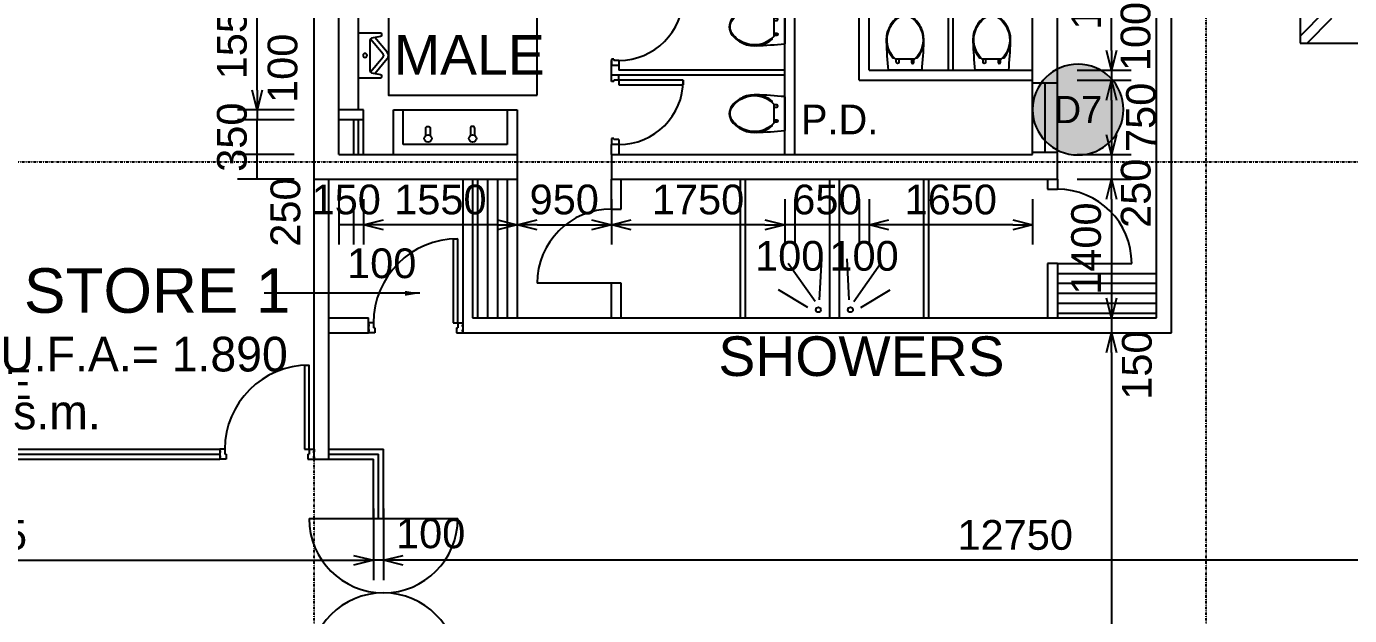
# Model space of a CAD drawing. Header units: millimetres. Extents: x 451 to 50135, y 300 to 56041.
# Drawn here: x 26345 to 39694, y 28831 to 34778 of the extents above; entities that cross this region are included whole.
import ezdxf
from ezdxf.enums import TextEntityAlignment as Align

# ---------------------------------------------------------------- set-up
doc = ezdxf.new("R2010")
doc.units = ezdxf.units.MM
doc.linetypes.add('DASHDOT', pattern=[1, 0.5, -0.25, 0, -0.25])
doc.layers.get('0').update_dxf_attribs({"color": 8})
doc.layers.get('Defpoints').update_dxf_attribs({"color": 8})
for name, color, linetype in [('DLN020__', 8, 'DASHDOT'), ('DLN030', 8, 'Continuous'), ('DLN040__', 8, 'Continuous'), ('DLN041_1', 8, 'Continuous'), ('DLN041__', 8, 'Continuous'), ('DLN220__', 8, 'Continuous'), ('DLN280__', 8, 'Continuous'), ('DLN314__', 8, 'Continuous'), ('DLN324__', 8, 'Continuous'), ('DLN325-1', 8, 'Continuous'), ('DLN325__', 8, 'Continuous'), ('DLN581__', 8, 'Continuous'), ('DLN740__', 8, 'Continuous'), ('FITBATH', 8, 'Continuous'), ('FITDOOR', 8, 'Continuous'), ('FS-10', 8, 'Continuous'), ('MARK', 8, 'Continuous')]:
    doc.layers.add(name, color=color, linetype=linetype)
doc.styles.add('ROMANS', font='swissl.ttf')
doc.styles.add('SWIS721LT450', font='swissl.ttf')
doc.styles.add('SWIS721LT750', font='swissl.ttf')
doc.dimstyles.new('INTDIM', dxfattribs={"dimscale": 200, "dimtxt": 2.25, "dimasz": 1.5, "dimexe": 1, "dimexo": 0, "dimgap": 1, "dimtad": 1, "dimdec": 0, "dimrnd": 1, "dimzin": 1, "dimdsep": 46, "dimtxsty": 'SWIS721LT450', "dimcen": 1, "dimclrd": 256, "dimclre": 256, "dimclrt": 256, "dimaunit": 1, "dimadec": 3, "dimazin": 0, "dimtfac": 1, "dimtdec": 0, "dimtix": 1, "dimtmove": 2, "dimatfit": 0, "dimfxl": 1, "dimtolj": 1, "dimtzin": 0, "dimarcsym": 0})

# ---------------------------------------------------------------- blocks, each defined once
blk = doc.blocks.new('DIMARR')
for p, q in [((-1, 0.25), (0, 0)), ((-1, 0), (0, 0)), ((0, 0), (-1, -0.25))]:
    blk.add_line(p, q)
blk = doc.blocks.new('*D148')
at = {"layer": 'Defpoints', "color": 0, "transparency": 16777216}
for p in [(21921, 30112), (29846, 30112), (29846, 29389)]:
    blk.add_point(p, dxfattribs=at)
at = {"layer": 'DLN030', "lineweight": -2, "transparency": 16777216}
for p, q in [((21921, 29912), (21921, 29189)), ((29846, 29912), (29846, 29189)), ((22121, 29389), (29646, 29389))]:
    blk.add_line(p, q, dxfattribs=at)
at = {"layer": 'DLN030', "lineweight": -2, "transparency": 16777216, "xscale": 200, "yscale": 200, "zscale": 200, "rotation": 180}
blk.add_blockref('DIMARR', (21921, 29389), dxfattribs=at)
at = {"layer": 'DLN030', "lineweight": -2, "transparency": 16777216, "xscale": 200, "yscale": 200, "zscale": 200}
blk.add_blockref('DIMARR', (29846, 29389), dxfattribs=at)
at = {"layer": 'DLN030', "transparency": 16777216, "insert": (25884, 29643), "char_height": 300, "attachment_point": 5, "style": 'SWIS721LT450'}
blk.add_mtext('\\A1;7925', dxfattribs=at)
blk = doc.blocks.new('*D181')
at = {"layer": 'Defpoints', "color": 0, "transparency": 16777216}
for p in [(29946, 30112), (42696, 30112), (29946, 29389)]:
    blk.add_point(p, dxfattribs=at)
at = {"layer": 'DLN030', "lineweight": -2, "transparency": 16777216}
for p, q in [((29946, 29912), (29946, 29189)), ((42696, 29912), (42696, 29189)), ((42496, 29389), (30146, 29389))]:
    blk.add_line(p, q, dxfattribs=at)
at = {"layer": 'DLN030', "lineweight": -2, "transparency": 16777216, "xscale": 200, "yscale": 200, "zscale": 200, "rotation": 180}
blk.add_blockref('DIMARR', (29946, 29389), dxfattribs=at)
at = {"layer": 'DLN030', "lineweight": -2, "transparency": 16777216, "xscale": 200, "yscale": 200, "zscale": 200}
blk.add_blockref('DIMARR', (42696, 29389), dxfattribs=at)
at = {"layer": 'DLN030', "transparency": 16777216, "insert": (36321, 29643), "char_height": 300, "attachment_point": 5, "style": 'SWIS721LT450'}
blk.add_mtext('\\A1;12750', dxfattribs=at)
blk = doc.blocks.new('*D182')
at = {"layer": 'Defpoints', "color": 0, "transparency": 16777216}
for p in [(29846, 30112), (29946, 30112), (29846, 29389)]:
    blk.add_point(p, dxfattribs=at)
at = {"layer": 'DLN030', "lineweight": -2, "transparency": 16777216}
for p, q in [((29846, 29912), (29846, 29189)), ((29946, 29912), (29946, 29189)), ((29946, 29389), (29846, 29389))]:
    blk.add_line(p, q, dxfattribs=at)
at = {"layer": 'DLN030', "transparency": 16777216, "insert": (30423, 29659), "char_height": 300, "attachment_point": 5, "style": 'SWIS721LT450'}
blk.add_mtext('\\A1;100', dxfattribs=at)
blk = doc.blocks.new('*D210')
at = {"layer": 'Defpoints', "color": 0, "transparency": 16777216}
for p in [(36746, 33235), (36746, 31835), (37292, 31835)]:
    blk.add_point(p, dxfattribs=at)
at = {"layer": 'DLN030', "lineweight": -2, "transparency": 16777216}
for p, q in [((36946, 33235), (37492, 33235)), ((37292, 33035), (37292, 32035)), ((36946, 31835), (37492, 31835))]:
    blk.add_line(p, q, dxfattribs=at)
at = {"layer": 'DLN030', "lineweight": -2, "transparency": 16777216, "xscale": 200, "yscale": 200, "zscale": 200}
for p, rotation in [((37292, 33235), 90), ((37292, 31835), 270)]:
    blk.add_blockref('DIMARR', p, dxfattribs=dict(at, rotation=rotation))
at = {"layer": 'DLN030', "transparency": 16777216, "insert": (37038, 32535), "char_height": 300, "attachment_point": 5, "rotation": 90, "style": 'SWIS721LT450'}
blk.add_mtext('\\A1;1400', dxfattribs=at)
blk = doc.blocks.new('*D211')
at = {"layer": 'Defpoints', "color": 0, "transparency": 16777216}
for p in [(36790, 31835), (36790, 31685), (37292, 31685)]:
    blk.add_point(p, dxfattribs=at)
at = {"layer": 'DLN030', "lineweight": -2, "transparency": 16777216}
for p, q in [((36990, 31835), (37492, 31835)), ((37292, 31835), (37292, 31685)), ((36990, 31685), (37492, 31685))]:
    blk.add_line(p, q, dxfattribs=at)
at = {"layer": 'DLN030', "transparency": 16777216, "insert": (37550, 31359), "char_height": 300, "attachment_point": 5, "rotation": 90, "style": 'SWIS721LT450'}
blk.add_mtext('\\A1;150', dxfattribs=at)
blk = doc.blocks.new('DR1CR2')
at = {"layer": 'FITDOOR'}
for p, q in [((-50, 0), (-50, -50)), ((-50, 0), (0, 0)), ((0, 0), (0, -25)), ((-62.5, -50), (-50, -50)), ((-62.5, -50), (-62.5, -100)), ((-62.5, -100), (0, -100)), ((-12, -25), (0, -25)), ((-12, -75), (0, -75)), ((0, -75), (0, -100))]:
    blk.add_line(p, q, dxfattribs=at)
blk = doc.blocks.new('DR1AD')
at = {"layer": 'FITDOOR'}
for p, q in [((-45, 1), (0, 1)), ((-45, 1), (-45, 0)), ((0, 0), (0, 1)), ((-45, 0), (0, 0))]:
    blk.add_line(p, q, dxfattribs=at)
blk = doc.blocks.new('DR1AM')
at = {"layer": 'FITDOOR'}
blk.add_arc((0, 0), 1, 90, 180, dxfattribs=at)
blk = doc.blocks.new('DR1CL2')
at = {"layer": 'FITDOOR'}
for p, q in [((50, 0), (0, 0)), ((0, 0), (0, -25)), ((50, 0), (50, -50)), ((12, -25), (0, -25)), ((0, -75), (0, -100)), ((12, -75), (0, -75)), ((62.5, -100), (0, -100)), ((62.5, -50), (50, -50)), ((62.5, -50), (62.5, -100))]:
    blk.add_line(p, q, dxfattribs=at)
blk = doc.blocks.new('DRNO')
at = {"layer": 'MARK'}
blk.add_circle((0, 0), 1, dxfattribs=at)
at = {"layer": 'MARK', "style": 'ROMANS'}
blk.add_attdef('DRNO', text='', height=0.6, dxfattribs=at).set_placement((0, 0), align=Align.MIDDLE)
blk = doc.blocks.new('*D77')
at = {"layer": 'Defpoints', "color": 0, "transparency": 16777216}
for p in [(36746, 31685), (36746, 24485), (37292, 24485)]:
    blk.add_point(p, dxfattribs=at)
at = {"layer": 'DLN030', "lineweight": -2, "transparency": 16777216}
for p, q in [((36946, 31685), (37492, 31685)), ((37292, 31485), (37292, 24685)), ((36946, 24485), (37492, 24485))]:
    blk.add_line(p, q, dxfattribs=at)
at = {"layer": 'DLN030', "lineweight": -2, "transparency": 16777216, "xscale": 200, "yscale": 200, "zscale": 200}
for p, rotation in [((37292, 31685), 90), ((37292, 24485), 270)]:
    blk.add_blockref('DIMARR', p, dxfattribs=dict(at, rotation=rotation))
at = {"layer": 'DLN030', "transparency": 16777216, "insert": (37038, 28085), "char_height": 300, "attachment_point": 5, "rotation": 90, "style": 'SWIS721LT450'}
blk.add_mtext('\\A1;7200', dxfattribs=at)
blk = doc.blocks.new('*D87')
at = {"layer": 'Defpoints', "color": 0, "transparency": 16777216}
for p in [(28673, 33485), (29246, 33485), (29246, 33235)]:
    blk.add_point(p, dxfattribs=at)
at = {"layer": 'DLN030', "lineweight": -2, "transparency": 16777216}
for p, q in [((29046, 33485), (28473, 33485)), ((28673, 33235), (28673, 33485)), ((29046, 33235), (28473, 33235))]:
    blk.add_line(p, q, dxfattribs=at)
at = {"layer": 'DLN030', "transparency": 16777216, "insert": (28959, 32904), "char_height": 300, "attachment_point": 5, "rotation": 90, "style": 'SWIS721LT450'}
blk.add_mtext('\\A1;250', dxfattribs=at)
blk = doc.blocks.new('*D89')
at = {"layer": 'Defpoints', "color": 0, "transparency": 16777216}
for p in [(36746, 36085), (37292, 36085), (36746, 34335)]:
    blk.add_point(p, dxfattribs=at)
at = {"layer": 'DLN030', "lineweight": -2, "transparency": 16777216}
for p, q in [((36946, 36085), (37492, 36085)), ((37292, 34535), (37292, 35885)), ((36946, 34335), (37492, 34335))]:
    blk.add_line(p, q, dxfattribs=at)
at = {"layer": 'DLN030', "lineweight": -2, "transparency": 16777216, "xscale": 200, "yscale": 200, "zscale": 200}
for p, rotation in [((37292, 36085), 90), ((37292, 34335), 270)]:
    blk.add_blockref('DIMARR', p, dxfattribs=dict(at, rotation=rotation))
at = {"layer": 'DLN030', "transparency": 16777216, "insert": (37038, 35210), "char_height": 300, "attachment_point": 5, "rotation": 90, "style": 'SWIS721LT450'}
blk.add_mtext('\\A1;1750', dxfattribs=at)
blk = doc.blocks.new('*D90')
at = {"layer": 'Defpoints', "color": 0, "transparency": 16777216}
for p in [(36746, 34335), (36746, 34235), (37292, 34235)]:
    blk.add_point(p, dxfattribs=at)
at = {"layer": 'DLN030', "lineweight": -2, "transparency": 16777216}
for p, q in [((36946, 34335), (37492, 34335)), ((37292, 34335), (37292, 34235)), ((36946, 34235), (37492, 34235))]:
    blk.add_line(p, q, dxfattribs=at)
at = {"layer": 'DLN030', "transparency": 16777216, "insert": (37537, 34676), "char_height": 300, "attachment_point": 5, "rotation": 90, "style": 'SWIS721LT450'}
blk.add_mtext('\\A1;100', dxfattribs=at)
blk = doc.blocks.new('*D91')
at = {"layer": 'Defpoints', "color": 0, "transparency": 16777216}
for p in [(36746, 33485), (36746, 33235), (37292, 33235)]:
    blk.add_point(p, dxfattribs=at)
at = {"layer": 'DLN030', "lineweight": -2, "transparency": 16777216}
for p, q in [((36946, 33485), (37492, 33485)), ((37292, 33485), (37292, 33235)), ((36946, 33235), (37492, 33235))]:
    blk.add_line(p, q, dxfattribs=at)
at = {"layer": 'DLN030', "transparency": 16777216, "insert": (37539, 33094), "char_height": 300, "attachment_point": 5, "rotation": 90, "style": 'SWIS721LT450'}
blk.add_mtext('\\A1;250', dxfattribs=at)
blk = doc.blocks.new('*D92')
at = {"layer": 'Defpoints', "color": 0, "transparency": 16777216}
for p in [(36746, 34235), (36746, 33485), (37292, 33485)]:
    blk.add_point(p, dxfattribs=at)
at = {"layer": 'DLN030', "lineweight": -2, "transparency": 16777216}
for p, q in [((36946, 34235), (37492, 34235)), ((37292, 34035), (37292, 33685)), ((36946, 33485), (37492, 33485))]:
    blk.add_line(p, q, dxfattribs=at)
at = {"layer": 'DLN030', "lineweight": -2, "transparency": 16777216, "xscale": 200, "yscale": 200, "zscale": 200}
for p, rotation in [((37292, 34235), 90), ((37292, 33485), 270)]:
    blk.add_blockref('DIMARR', p, dxfattribs=dict(at, rotation=rotation))
at = {"layer": 'DLN030', "transparency": 16777216, "insert": (37592, 33860), "char_height": 300, "attachment_point": 5, "rotation": 90, "style": 'SWIS721LT450'}
blk.add_mtext('\\A1;750', dxfattribs=at)
blk = doc.blocks.new('*D95')
at = {"layer": 'Defpoints', "color": 0, "transparency": 16777216}
for p in [(29746, 33235), (31296, 33235), (29746, 32775)]:
    blk.add_point(p, dxfattribs=at)
at = {"layer": 'DLN030', "lineweight": -2, "transparency": 16777216}
for p, q in [((29746, 33035), (29746, 32575)), ((31296, 33035), (31296, 32575)), ((31096, 32775), (29946, 32775))]:
    blk.add_line(p, q, dxfattribs=at)
at = {"layer": 'DLN030', "lineweight": -2, "transparency": 16777216, "xscale": 200, "yscale": 200, "zscale": 200, "rotation": 180}
blk.add_blockref('DIMARR', (29746, 32775), dxfattribs=at)
at = {"layer": 'DLN030', "lineweight": -2, "transparency": 16777216, "xscale": 200, "yscale": 200, "zscale": 200}
blk.add_blockref('DIMARR', (31296, 32775), dxfattribs=at)
at = {"layer": 'DLN030', "transparency": 16777216, "insert": (30521, 33029), "char_height": 300, "attachment_point": 5, "style": 'SWIS721LT450'}
blk.add_mtext('\\A1;1550', dxfattribs=at)
blk = doc.blocks.new('*D96')
at = {"layer": 'Defpoints', "color": 0, "transparency": 16777216}
for p in [(29496, 33235), (29646, 33235), (29496, 32775)]:
    blk.add_point(p, dxfattribs=at)
at = {"layer": 'DLN030', "lineweight": -2, "transparency": 16777216}
for p, q in [((29496, 33035), (29496, 32575)), ((29646, 33035), (29646, 32575)), ((29646, 32775), (29496, 32775))]:
    blk.add_line(p, q, dxfattribs=at)
at = {"layer": 'DLN030', "transparency": 16777216, "insert": (29571, 33029), "char_height": 300, "attachment_point": 5, "style": 'SWIS721LT450'}
blk.add_mtext('\\A1;150', dxfattribs=at)
blk = doc.blocks.new('*D97')
at = {"layer": 'Defpoints', "color": 0, "transparency": 16777216}
for p in [(28673, 35485), (29246, 35485), (29246, 33935)]:
    blk.add_point(p, dxfattribs=at)
at = {"layer": 'DLN030', "lineweight": -2, "transparency": 16777216}
for p, q in [((29046, 35485), (28473, 35485)), ((28673, 34135), (28673, 35285)), ((29046, 33935), (28473, 33935))]:
    blk.add_line(p, q, dxfattribs=at)
at = {"layer": 'DLN030', "lineweight": -2, "transparency": 16777216, "xscale": 200, "yscale": 200, "zscale": 200}
for p, rotation in [((28673, 35485), 90), ((28673, 33935), 270)]:
    blk.add_blockref('DIMARR', p, dxfattribs=dict(at, rotation=rotation))
at = {"layer": 'DLN030', "transparency": 16777216, "insert": (28419, 34710), "char_height": 300, "attachment_point": 5, "rotation": 90, "style": 'SWIS721LT450'}
blk.add_mtext('\\A1;1550', dxfattribs=at)
blk = doc.blocks.new('*D98')
at = {"layer": 'Defpoints', "color": 0, "transparency": 16777216}
for p in [(29646, 33235), (29746, 33235), (29646, 32775)]:
    blk.add_point(p, dxfattribs=at)
at = {"layer": 'DLN030', "lineweight": -2, "transparency": 16777216}
for p, q in [((29646, 33035), (29646, 32575)), ((29746, 33035), (29746, 32575)), ((29746, 32775), (29646, 32775))]:
    blk.add_line(p, q, dxfattribs=at)
at = {"layer": 'DLN030', "transparency": 16777216, "insert": (29929, 32385), "char_height": 300, "attachment_point": 5, "style": 'SWIS721LT450'}
blk.add_mtext('\\A1;100', dxfattribs=at)
blk = doc.blocks.new('*D99')
at = {"layer": 'Defpoints', "color": 0, "transparency": 16777216}
for p in [(29246, 33935), (28673, 33835), (29246, 33835)]:
    blk.add_point(p, dxfattribs=at)
at = {"layer": 'DLN030', "lineweight": -2, "transparency": 16777216}
for p, q in [((29046, 33935), (28473, 33935)), ((28673, 33935), (28673, 33835)), ((29046, 33835), (28473, 33835))]:
    blk.add_line(p, q, dxfattribs=at)
at = {"layer": 'DLN030', "transparency": 16777216, "insert": (28930, 34355), "char_height": 300, "attachment_point": 5, "rotation": 90, "style": 'SWIS721LT450'}
blk.add_mtext('\\A1;100', dxfattribs=at)
blk = doc.blocks.new('*D100')
at = {"layer": 'Defpoints', "color": 0, "transparency": 16777216}
for p in [(28673, 33835), (29246, 33835), (29246, 33485)]:
    blk.add_point(p, dxfattribs=at)
at = {"layer": 'DLN030', "lineweight": -2, "transparency": 16777216}
for p, q in [((29046, 33835), (28473, 33835)), ((28673, 33485), (28673, 33835)), ((29046, 33485), (28473, 33485))]:
    blk.add_line(p, q, dxfattribs=at)
at = {"layer": 'DLN030', "transparency": 16777216, "insert": (28419, 33660), "char_height": 300, "attachment_point": 5, "rotation": 90, "style": 'SWIS721LT450'}
blk.add_mtext('\\A1;350', dxfattribs=at)
blk = doc.blocks.new('*D111')
at = {"layer": 'Defpoints', "color": 0, "transparency": 16777216}
for p in [(32246, 33235), (33996, 33235), (32246, 32775)]:
    blk.add_point(p, dxfattribs=at)
at = {"layer": 'DLN030', "lineweight": -2, "transparency": 16777216}
for p, q in [((32246, 33035), (32246, 32575)), ((33996, 33035), (33996, 32575)), ((33796, 32775), (32446, 32775))]:
    blk.add_line(p, q, dxfattribs=at)
at = {"layer": 'DLN030', "lineweight": -2, "transparency": 16777216, "xscale": 200, "yscale": 200, "zscale": 200, "rotation": 180}
blk.add_blockref('DIMARR', (32246, 32775), dxfattribs=at)
at = {"layer": 'DLN030', "lineweight": -2, "transparency": 16777216, "xscale": 200, "yscale": 200, "zscale": 200}
blk.add_blockref('DIMARR', (33996, 32775), dxfattribs=at)
at = {"layer": 'DLN030', "transparency": 16777216, "insert": (33121, 33029), "char_height": 300, "attachment_point": 5, "style": 'SWIS721LT450'}
blk.add_mtext('\\A1;1750', dxfattribs=at)
blk = doc.blocks.new('*D112')
at = {"layer": 'Defpoints', "color": 0, "transparency": 16777216}
for p in [(33996, 33235), (34096, 33235), (33996, 32775)]:
    blk.add_point(p, dxfattribs=at)
at = {"layer": 'DLN030', "lineweight": -2, "transparency": 16777216}
for p, q in [((33996, 33035), (33996, 32575)), ((34096, 33035), (34096, 32575)), ((34096, 32775), (33996, 32775))]:
    blk.add_line(p, q, dxfattribs=at)
at = {"layer": 'DLN030', "transparency": 16777216, "insert": (34046, 32460), "char_height": 300, "attachment_point": 5, "style": 'SWIS721LT450'}
blk.add_mtext('\\A1;100', dxfattribs=at)
blk = doc.blocks.new('*D113')
at = {"layer": 'Defpoints', "color": 0, "transparency": 16777216}
for p in [(34846, 33235), (36496, 33235), (34846, 32775)]:
    blk.add_point(p, dxfattribs=at)
at = {"layer": 'DLN030', "lineweight": -2, "transparency": 16777216}
for p, q in [((34846, 33035), (34846, 32575)), ((36496, 33035), (36496, 32575)), ((36296, 32775), (35046, 32775))]:
    blk.add_line(p, q, dxfattribs=at)
at = {"layer": 'DLN030', "lineweight": -2, "transparency": 16777216, "xscale": 200, "yscale": 200, "zscale": 200, "rotation": 180}
blk.add_blockref('DIMARR', (34846, 32775), dxfattribs=at)
at = {"layer": 'DLN030', "lineweight": -2, "transparency": 16777216, "xscale": 200, "yscale": 200, "zscale": 200}
blk.add_blockref('DIMARR', (36496, 32775), dxfattribs=at)
at = {"layer": 'DLN030', "transparency": 16777216, "insert": (35671, 33029), "char_height": 300, "attachment_point": 5, "style": 'SWIS721LT450'}
blk.add_mtext('\\A1;1650', dxfattribs=at)
blk = doc.blocks.new('*D114')
at = {"layer": 'Defpoints', "color": 0, "transparency": 16777216}
for p in [(34746, 33235), (34846, 33235), (34746, 32775)]:
    blk.add_point(p, dxfattribs=at)
at = {"layer": 'DLN030', "lineweight": -2, "transparency": 16777216}
for p, q in [((34746, 33035), (34746, 32575)), ((34846, 33035), (34846, 32575)), ((34846, 32775), (34746, 32775))]:
    blk.add_line(p, q, dxfattribs=at)
at = {"layer": 'DLN030', "transparency": 16777216, "insert": (34796, 32460), "char_height": 300, "attachment_point": 5, "style": 'SWIS721LT450'}
blk.add_mtext('\\A1;100', dxfattribs=at)
blk = doc.blocks.new('*D115')
at = {"layer": 'Defpoints', "color": 0, "transparency": 16777216}
for p in [(34096, 33235), (34746, 33235), (34096, 32775)]:
    blk.add_point(p, dxfattribs=at)
at = {"layer": 'DLN030', "lineweight": -2, "transparency": 16777216}
for p, q in [((34096, 33035), (34096, 32575)), ((34746, 33035), (34746, 32575)), ((34746, 32775), (34096, 32775))]:
    blk.add_line(p, q, dxfattribs=at)
at = {"layer": 'DLN030', "transparency": 16777216, "insert": (34421, 33029), "char_height": 300, "attachment_point": 5, "style": 'SWIS721LT450'}
blk.add_mtext('\\A1;650', dxfattribs=at)
blk = doc.blocks.new('*D116')
at = {"layer": 'Defpoints', "color": 0, "transparency": 16777216}
for p in [(31296, 33235), (32246, 33235), (32246, 32775)]:
    blk.add_point(p, dxfattribs=at)
at = {"layer": 'DLN030', "lineweight": -2, "transparency": 16777216}
for p, q in [((31296, 33035), (31296, 32575)), ((32246, 33035), (32246, 32575)), ((31496, 32775), (32046, 32775))]:
    blk.add_line(p, q, dxfattribs=at)
at = {"layer": 'DLN030', "lineweight": -2, "transparency": 16777216, "xscale": 200, "yscale": 200, "zscale": 200, "rotation": 180}
blk.add_blockref('DIMARR', (31296, 32775), dxfattribs=at)
at = {"layer": 'DLN030', "lineweight": -2, "transparency": 16777216, "xscale": 200, "yscale": 200, "zscale": 200}
blk.add_blockref('DIMARR', (32246, 32775), dxfattribs=at)
at = {"layer": 'DLN030', "transparency": 16777216, "insert": (31771, 33029), "char_height": 300, "attachment_point": 5, "style": 'SWIS721LT450'}
blk.add_mtext('\\A1;950', dxfattribs=at)
blk = doc.blocks.new('SANWC1')
at = {"layer": 'FITBATH'}
blk.add_lwpolyline([(0.317, 0.583, 0.06727), (0.374, 0.697, 0.082508), (0.404, 0.875, 0.082508), (0.374, 1.053, 0.090374), (0.291, 1.202, 0.104298), (0.157, 1.309, 0.116855), (0, 1.346, 0.116855), (-0.157, 1.309, 0.104298), (-0.291, 1.202, 0.090374), (-0.374, 1.053, 0.082508), (-0.404, 0.875, 0.082508), (-0.374, 0.697, 0.06727), (-0.317, 0.583, 0.06727)], format="xyb", dxfattribs=at)
for points in [[(-0.224, 1.147, 0.090374), (-0.292, 1.025, 0.082508), (-0.317, 0.875, 0.082508), (-0.292, 0.725, 0.090374), (-0.224, 0.603, 0.104298), (-0.118, 0.518, 0.116855), (0, 0.49, 0.116855), (0.118, 0.518, 0.104298), (0.224, 0.603, 0.090374), (0.292, 0.725, 0.082508), (0.317, 0.875, 0.082508), (0.292, 1.025, 0.090374), (0.224, 1.147, 0.104298), (0.118, 1.232, 0.116855), (0, 1.26, 0.116855), (-0.118, 1.232, 0.104298)], [(-0.452, 0.385), (0.452, 0.385, -0.414214), (0.5, 0.337), (0.5, 0.048, -0.414214), (0.452, 0), (-0.452, 0, -0.414214), (-0.5, 0.048), (-0.5, 0.337, -0.414214)]]:
    blk.add_lwpolyline(points, format="xyb", close=True, dxfattribs=at)
for points in [[(-0.317, 0.583), (-0.317, 0.385)], [(0.317, 0.583), (0.317, 0.385)]]:
    blk.add_lwpolyline(points, dxfattribs=at)
blk = doc.blocks.new('SANLAV1')
at = {"layer": 'FITBATH'}
for points in [[(0.492, 0.355, 0.195397), (0.459, 0.57, 0.106942), (0.341, 0.695, 0.081615), (0.188, 0.768, 0.069755), (0, 0.794, 0.069755), (-0.188, 0.768, 0.081615), (-0.341, 0.695, 0.106942), (-0.459, 0.57, 0.195397), (-0.492, 0.355, 0.195397)], [(0.492, 0.355), (0.453, 0.017, -0.380701), (0.434, 0), (-0.434, 0, -0.380701), (-0.453, 0.017), (-0.492, 0.355)]]:
    blk.add_lwpolyline(points, format="xyb", dxfattribs=at)
blk.add_lwpolyline([(0.412, 0.422, 0.135913), (0.383, 0.524, 0.106942), (0.291, 0.623, 0.081615), (0.163, 0.683, 0.069755), (0, 0.706, 0.069755), (-0.163, 0.683, 0.081615), (-0.291, 0.623, 0.106942), (-0.383, 0.524, 0.135913), (-0.412, 0.422, 0.135913), (-0.383, 0.319, 0.106942), (-0.291, 0.221, 0.081615), (-0.163, 0.16, 0.069755), (0, 0.137, 0.069755), (0.163, 0.16, 0.081615), (0.291, 0.221, 0.106942), (0.383, 0.319, 0.135913)], format="xyb", close=True, dxfattribs=at)
blk.add_circle((-0.002, 0.274), 0.049, dxfattribs=at)
blk = doc.blocks.new('DR1CL1')
at = {"layer": 'FITDOOR'}
for p, q in [((50, 0), (0, 0)), ((0, 0), (0, -75)), ((50, 0), (50, -50)), ((62.5, -75), (0, -75)), ((62.5, -50), (50, -50)), ((62.5, -50), (62.5, -75))]:
    blk.add_line(p, q, dxfattribs=at)
blk = doc.blocks.new('DR1CD')
at = {"layer": 'FITDOOR'}
for p, q in [((0, 1), (45, 1)), ((0, 1), (0, 0)), ((45, 0), (45, 1)), ((0, 0), (45, 0))]:
    blk.add_line(p, q, dxfattribs=at)
blk = doc.blocks.new('DR1CM')
at = {"layer": 'FITDOOR'}
blk.add_arc((0, 0), 1, 0, 90, dxfattribs=at)
blk = doc.blocks.new('DR1CR1')
at = {"layer": 'FITDOOR'}
for p, q in [((-50, 0), (0, 0)), ((-50, 0), (-50, -50)), ((0, 0), (0, -75)), ((-62.5, -50), (-62.5, -75)), ((-62.5, -50), (-50, -50)), ((-62.5, -75), (0, -75))]:
    blk.add_line(p, q, dxfattribs=at)
blk = doc.blocks.new('TOILET01')
at = {"layer": 'DLN740__'}
blk.add_line((171, 0), (-171, 0), dxfattribs=at)
for points in [[(113, 127), (124, 127, 0.294171), (165, 423, 0.11195), (82, 531, 0.35994), (-82, 531, 0.11195), (-165, 423, 0.294171), (-124, 127), (-113, 127)], [(-64, 111), (-64, 81, -1), (-88, 81), (-88, 111)], [(64, 111), (64, 81, 1), (88, 81), (88, 111)]]:
    blk.add_lwpolyline(points, format="xyb", dxfattribs=at)
blk.add_lwpolyline([(157, 420, -0.325454), (96, 111), (-96, 111, -0.325454), (-157, 420, -0.11195), (-76, 525, -0.35994), (76, 525, -0.11195)], format="xyb", close=True, dxfattribs=at)
for centre, start, end in [((6996, 619), 182.6182, 184.9339), ((-6996, 619), 355.0661, 357.3818)]:
    blk.add_arc(centre, 7194, start, end, dxfattribs=at)
blk = doc.blocks.new('URINAL')
at = {"layer": 'DLN740__'}
for points in [[(-174, -130, -0.355245), (-154, -114), (154, -114, -0.355245), (174, -130), (193, -221, 0.355529), (202, -229), (220, -229, 0.414214), (230, -219), (230, 0), (-230, 0), (-230, -219, 0.414214), (-220, -229), (-202, -229, 0.355529), (-193, -221), (-174, -130)], [(166, -118), (13, -248, -0.364844), (-13, -248), (-166, -118)], [(181, -163), (32, -288, -0.364844), (-32, -288), (-181, -163)]]:
    blk.add_lwpolyline(points, format="xyb", dxfattribs=at)
blk.add_circle((0, -64), 20.5, dxfattribs=at)
blk = doc.blocks.new('SANSLO-V01')
at = {"layer": 'FITBATH'}
for points in [[(225, 0), (225, 300, 0.414214), (125, 400), (-125, 400, 0.414214), (-225, 300), (-225, 0)], [(190, 85), (190, 290, 0.414214), (115, 365), (-115, 365, 0.414214), (-190, 290), (-190, 85, 0.414214), (-140, 35), (140, 35, 0.414214)]]:
    blk.add_lwpolyline(points, format="xyb", close=True, dxfattribs=at)
blk.add_circle((0, 115), 25, dxfattribs=at)
blk = doc.blocks.new('CORE_TOILET')
blk.add_line((-1650, -4825), (-875, -4825))
at = {"layer": 'DLN220__'}
for p, q in [((-3600, 0), (-3600, -550)), ((-3500, 0), (-3500, -550)), ((-850, -1550), (-850, 0)), ((-750, -1650), (-750, 0)), ((-3600, -550), (-3500, -550)), ((-3800, -1650), (-3800, -1550)), ((-3100, -1550), (-3800, -1550)), ((-850, -1550), (-3100, -1550)), ((-750, -1650), (-3800, -1650)), ((-3650, -2550), (-3750, -2550)), ((-3750, -3925), (-3750, -2550)), ((-3650, -3925), (-3650, -2550)), ((-4650, -2975), (-5200, -2975)), ((-4650, -2975), (-4650, -3075)), ((-3750, -3000), (-3750, -3100)), ((-4650, -3075), (-5200, -3075)), ((-1750, -3075), (-1650, -3075)), ((-1750, -3925), (-1750, -3075)), ((-1650, -4825), (-1650, -3075)), ((-3650, -3450), (-3650, -3450)), ((-5300, -3675), (-5300, -4125)), ((-5200, -3675), (-5200, -4125)), ((-4250, -3925), (-3750, -3925)), ((-4250, -4025), (-4250, -3925)), ((-3650, -3925), (-1750, -3925)), ((-5200, -4125), (-5300, -4125)), ((-4250, -4025), (-2500, -4025)), ((-2500, -5675), (-2500, -4025)), ((-2400, -5675), (-2400, -4025)), ((-2400, -4025), (-1750, -4025)), ((-1750, -4925), (-1750, -4025)), ((-1750, -4925), (0, -4925)), ((-1650, -4825), (0, -4825)), ((-6750, -5225), (-7000, -5225)), ((-6750, -5325), (-7000, -5325)), ((-6750, -5325), (-6750, -5225))]:
    blk.add_line(p, q, dxfattribs=at)
at = {"layer": 'DLN220__', "ltscale": 0.05}
blk.add_lwpolyline([(-5000, -5075), (-5000, -4275), (-6500, -4275), (-6500, -5075)], close=True, dxfattribs=at)
at = {"layer": 'DLN325__', "ltscale": 0.3}
for p, q in [((-6850, -5675), (-6850, -5325)), ((-6800, -5675), (-6800, -5325)), ((-6750, -5675), (-6750, -5325))]:
    blk.add_line(p, q, dxfattribs=at)
at = {"layer": 'DLN740__'}
for p, q in [((-980, -730), (-1600, -730)), ((-980, -770), (-1600, -770)), ((-850, -730), (-980, -730)), ((-850, -770), (-980, -770)), ((-1228, -1460), (-1768, -1460)), ((-1818, -1550), (-1818, -1510)), ((-1778, -1550), (-1778, -1510)), ((-1228, -1500), (-1768, -1500)), ((-1218, -1550), (-1218, -1510)), ((-1178, -1550), (-1178, -1510)), ((-800, -3075), (-900, -3075)), ((-900, -3150), (-800, -3150)), ((-850, -4825), (-850, -3150)), ((-800, -4825), (-800, -3150)), ((0, -3075), (-50, -3075)), ((-50, -3150), (0, -3150)), ((-1750, -3425), (-3650, -3425)), ((-3550, -3825), (-3550, -3425)), ((-1850, -3825), (-1850, -3425)), ((-3550, -3825), (-1850, -3825)), ((-6800, -3875), (-5300, -3875)), ((-4250, -4875), (-4250, -4725)), ((-4175, -4725), (-4175, -4825)), ((-2500, -4875), (-4250, -4875)), ((-2500, -4825), (-4175, -4825)), ((-6450, -5225), (-5200, -5225)), ((-6450, -5675), (-6450, -5225)), ((-6350, -5575), (-6350, -5225)), ((-5300, -5225), (-5300, -5575)), ((-5200, -5225), (-5200, -5675)), ((-5300, -5575), (-6350, -5575)), ((-4250, -5675), (-4250, -5575)), ((-4175, -5575), (-4175, -5675))]:
    blk.add_line(p, q, dxfattribs=at)
for points in [[(-3328, -3733), (-3328, -3661, 0.414214), (-3348, -3641), (-3353, -3641, 0.414214), (-3373, -3661), (-3373, -3733)], [(-2678, -3733), (-2678, -3661, 0.414214), (-2698, -3641), (-2703, -3641, 0.414214), (-2723, -3661), (-2723, -3733)], [(-2028, -3733), (-2028, -3661, 0.414214), (-2048, -3641), (-2053, -3641, 0.414214), (-2073, -3661), (-2073, -3733)], [(-6123, -5483), (-6123, -5411, -0.414214), (-6103, -5391), (-6098, -5391, -0.414214), (-6078, -5411), (-6078, -5483)], [(-5628, -5483), (-5628, -5411, 0.414214), (-5648, -5391), (-5653, -5391, 0.414214), (-5673, -5411), (-5673, -5483)]]:
    blk.add_lwpolyline(points, format="xyb", dxfattribs=at)
blk.add_lwpolyline([(-6800, -5225), (-6800, -3875)], dxfattribs=at)
for centre in [(-3350, -3763), (-2700, -3763), (-2050, -3763), (-6100, -5513), (-5650, -5513)]:
    blk.add_circle(centre, 37.5, dxfattribs=at)
for centre, radius, start, end in [((-1600, -750), 20, 90, 270), ((-980, -750), 20, 90, 270), ((-1768, -1510), 50, 90, 180), ((-1228, -1510), 50, 0, 90), ((-1768, -1510), 10, 90, 180), ((-1228, -1510), 10, 0, 90)]:
    blk.add_arc(centre, radius, start, end, dxfattribs=at)
at = {"layer": 'FITDOOR'}
blk.add_arc((-3508, -1538), 942, 95.5824, 177.6907, dxfattribs=at)
at = {"layer": 'DLN325__', "xscale": -1}
for name, p, rotation in [('DR1CL2', (-3600, -550), 90), ('DR1CR2', (-3600, -1550), 90), ('DR1CL1', (-750, -1650), 180), ('DR1CR1', (0, -1650), 180)]:
    blk.add_blockref(name, p, dxfattribs=dict(at, rotation=rotation))
at = {"layer": 'DLN325__', "xscale": -1, "yscale": 850, "rotation": 90}
blk.add_blockref('DR1AD', (-3600, -1500), dxfattribs=at)
at = {"layer": 'DLN325__'}
for name, p, rotation in [('DR1CL2', (-3700, -1650), 270), ('DR1CR2', (-3650, -2550), 270), ('DR1CR2', (-4650, -3075), 180), ('DR1CL2', (-3750, -3075), 180)]:
    blk.add_blockref(name, p, dxfattribs=dict(at, rotation=rotation))
for p, yscale, rotation in [((-3700, -1700), 800, 270), ((-50, -1650), 650, 180), ((-3800, -3075), 800, 180)]:
    blk.add_blockref('DR1CD', p, dxfattribs=dict(at, yscale=yscale, rotation=rotation))
for p, xscale, yscale, zscale, rotation in [((-3700, -1700), 800, 800, 800, 270), ((-50, -1650), 650, 650, 650, 180), ((-3800, -3075), 800, 800, 800, 180)]:
    blk.add_blockref('DR1CM', p, dxfattribs=dict(at, xscale=xscale, yscale=yscale, zscale=zscale, rotation=rotation))
at = {"layer": 'DLN740__'}
for name, p, rotation in [('SANSLO-V01', (-375, 0), 180), ('TOILET01', (-2500, -4387), 90), ('TOILET01', (-2500, -5262), 90)]:
    blk.add_blockref(name, p, dxfattribs=dict(at, rotation=rotation))
for name, p, xscale, yscale, zscale, rotation in [('SANWC1', (-850, -1100), 550, 550, 550, 90), ('DR1CM', (-950, -3150), 650, 650, 650, 180), ('DR1CM', (-100, -3150), 650, 650, 650, 180), ('DR1CM', (-4175, -4075), 650, 650, 650, 270), ('DR1CM', (-4175, -4925), 650, 650, 650, 270)]:
    blk.add_blockref(name, p, dxfattribs=dict(at, xscale=xscale, yscale=yscale, zscale=zscale, rotation=rotation))
at = {"layer": 'DLN740__', "xscale": 400, "yscale": 400, "zscale": 400}
blk.add_blockref('SANLAV1', (-2300, -1550), dxfattribs=at)
at = {"layer": 'DLN740__'}
for name, p, xscale, rotation in [('DR1CL1', (-1650, -3150), -1, 180), ('DR1CR1', (-900, -3150), -1, 180), ('DR1CL1', (-800, -3150), -1, 180), ('DR1CR1', (-50, -3150), -1, 180), ('DR1CR1', (-4175, -4025), -1, 270), ('URINAL', (-6800, -4675), -1.000000000000001, 90.00000002556308), ('DR1CL1', (-4175, -4775), -1, 270), ('DR1CR1', (-4175, -4875), -1, 270), ('DR1CL1', (-4175, -5575), -1, 270)]:
    blk.add_blockref(name, p, dxfattribs=dict(at, xscale=xscale, rotation=rotation))
at = {"layer": 'DLN740__', "yscale": 650}
for p, rotation in [((-950, -3150), 180), ((-100, -3150), 180), ((-4175, -4075), 270), ((-4175, -4925), 270)]:
    blk.add_blockref('DR1CD', p, dxfattribs=dict(at, rotation=rotation))
at = {"layer": 'DLN740__', "xscale": -1}
blk.add_blockref('URINAL', (-5730, -3875), dxfattribs=at)
at = {"layer": 'DLN740__'}
for p in [(-1287, -4825), (-412, -4825)]:
    blk.add_blockref('TOILET01', p, dxfattribs=at)
at = {"layer": 'DLN041__', "insert": (-2337, -5471), "char_height": 300, "width": 1310.63, "attachment_point": 7, "style": 'SWIS721LT750'}
blk.add_mtext('{\\fUnivers|b0|i0|c0|p34;P.D.}', dxfattribs=at)

msp = doc.modelspace()

# ---------------------------------------------------------------- hatches: boundary and pattern name
at = {"layer": 'FS-10'}
h = msp.add_hatch(color=256, dxfattribs=at)
edge = h.paths.add_edge_path()
edge.add_arc((36954.8, 33939.1), 458.3, 0, 360)

# ---------------------------------------------------------------- linework, layer by layer
at = {"layer": 'DLN020__'}
for p, q in [((29246.5, 6659.8), (29246.5, 51909.8)), ((38246.5, 6659.8), (38246.5, 51909.8)), ((1746.5, 33409.8), (45496.5, 33409.8))]:
    msp.add_line(p, q, dxfattribs=at)
at = {"layer": 'DLN220__'}
for p, q in [((37896.5, 31684.8), (37896.5, 39409.8)), ((37746.5, 31834.8), (37746.5, 39259.8)), ((29246.5, 30409.8), (29246.5, 33234.8)), ((29396.5, 30409.8), (29396.5, 33234.8)), ((30746.5, 33234.8), (30746.5, 31684.8)), ((30846.5, 33234.8), (30846.5, 31834.8)), ((34446.5, 33234.8), (34446.5, 31834.8)), ((34546.5, 33234.8), (34546.5, 31834.8)), ((29396.5, 31834.8), (29796.5, 31834.8)), ((29796.5, 31684.8), (29796.5, 31834.8)), ((29796.5, 31784.8), (29796.5, 31684.8)), ((29796.5, 31684.8), (29796.5, 31784.8)), ((30846.5, 31834.8), (37746.5, 31834.8)), ((29396.5, 31684.8), (29796.5, 31684.8)), ((30746.5, 31684.8), (37896.5, 31684.8)), ((29246.5, 30409.8), (29396.5, 30409.8))]:
    msp.add_line(p, q, dxfattribs=at)
at = {"layer": 'DLN280__'}
for p, q in [((29246.5, 33234.8), (29246.5, 39409.8)), ((29496.5, 33484.8), (29496.5, 39159.8)), ((36496.5, 33484.8), (36496.5, 36084.8)), ((36746.5, 33234.8), (36746.5, 36084.8)), ((29496.5, 33484.8), (31296.5, 33484.8)), ((31296.5, 33484.8), (31296.5, 33234.8)), ((32246.5, 33484.8), (36496.5, 33484.8)), ((32246.5, 33484.8), (32246.5, 33234.8)), ((29246.5, 33234.8), (31296.5, 33234.8)), ((32246.5, 33234.8), (36746.5, 33234.8))]:
    msp.add_line(p, q, dxfattribs=at)
at = {"layer": 'DLN314__'}
for p, q in [((39196.5, 40859.8), (39196.5, 34609.8)), ((39446.5, 34930.5), (39196.5, 34680.5)), ((39267.2, 34609.8), (39517.2, 34859.8)), ((39196.5, 34680.5), (39196.5, 34609.8)), ((39196.5, 34609.8), (39796.5, 34609.8)), ((39196.5, 34609.8), (39267.2, 34609.8))]:
    msp.add_line(p, q, dxfattribs=at)
at = {"layer": 'DLN324__'}
for p, q in [((32246.5, 32934.8), (32246.5, 33234.8)), ((32346.5, 32934.8), (32346.5, 33234.8)), ((36646.5, 33234.8), (36646.5, 33134.8)), ((36646.5, 33134.8), (36746.5, 33134.8)), ((36746.5, 33234.8), (36746.5, 33134.8)), ((32246.5, 32934.8), (32346.5, 32934.8)), ((36646.5, 32384.8), (36646.5, 31834.8)), ((36746.5, 32384.8), (36646.5, 32384.8)), ((36746.5, 32384.8), (37496.5, 32384.8)), ((36746.5, 32384.8), (36746.5, 31834.8)), ((32246.5, 32184.8), (31496.5, 32184.8)), ((32246.5, 31834.8), (32246.5, 32184.8)), ((32346.5, 32184.8), (32246.5, 32184.8)), ((32346.5, 31834.8), (32346.5, 32184.8)), ((21921.5, 30509.8), (28296.5, 30509.8)), ((28296.5, 30509.8), (28296.5, 30409.8)), ((29396.5, 30509.8), (29946.5, 30509.8)), ((29396.5, 30459.8), (29896.5, 30459.8)), ((29896.5, 29809.8), (29896.5, 30459.8)), ((29946.5, 29809.8), (29946.5, 30509.8)), ((29396.5, 30409.8), (29846.5, 30409.8)), ((29846.5, 29809.8), (29846.5, 30409.8)), ((29196.5, 29809.8), (30696.5, 29809.8)), ((29846.5, 29809.8), (29946.5, 29809.8))]:
    msp.add_line(p, q, dxfattribs=at)
for points in [[(21921.5, 30459.8), (28296.5, 30459.8)], [(21921.5, 30409.8), (28296.5, 30409.8)]]:
    msp.add_lwpolyline(points, dxfattribs=at)
at = {"layer": 'DLN324__', "ltscale": 0.05}
msp.add_circle((21746.5, 22909.8), 6000, dxfattribs=at)
at = {"layer": 'DLN324__'}
for centre, start, end in [((36746.5, 32384.8), 0, 90), ((32246.5, 32184.8), 90, 180), ((29946.5, 29809.8), 180, 270), ((29946.5, 29809.8), 270, 0), ((29946.5, 28309.8), 90, 180), ((29946.5, 28309.8), 0, 90)]:
    msp.add_arc(centre, 750, start, end, dxfattribs=at)
at = {"layer": 'DLN325__', "ltscale": 0.3}
for p, q in [((36496.5, 34209.8), (36746.5, 34209.8)), ((36621.5, 34209.8), (36621.5, 33509.8)), ((36496.5, 33509.8), (36746.5, 33509.8))]:
    msp.add_line(p, q, dxfattribs=at)
at = {"layer": 'DLN581__'}
for p, q in [((30896.5, 33234.8), (30896.5, 31834.8)), ((30996.5, 33234.8), (30996.5, 31834.8)), ((31096.5, 33234.8), (31096.5, 31834.8)), ((31196.5, 33234.8), (31196.5, 31834.8)), ((31296.5, 33234.8), (31296.5, 31834.8)), ((36746.5, 32284.8), (36746.5, 31834.8)), ((36746.5, 32284.8), (37746.5, 32284.8)), ((36746.5, 32184.8), (37746.5, 32184.8)), ((36746.5, 32184.8), (37746.5, 32184.8)), ((36746.5, 32084.8), (37746.5, 32084.8)), ((36746.5, 31984.8), (37746.5, 31984.8)), ((36746.5, 31884.8), (37746.5, 31884.8))]:
    msp.add_line(p, q, dxfattribs=at)
at = {"layer": 'DLN740__'}
for p, q in [((33546.5, 33234.8), (33546.5, 31834.8)), ((33596.5, 33234.8), (33596.5, 31834.8)), ((35396.5, 33234.8), (35396.5, 31834.8)), ((35446.5, 33234.8), (35446.5, 31834.8)), ((34301.8, 32002), (34029.8, 32386.3)), ((34348, 32019.7), (34368.3, 32430.4)), ((34645, 32019.7), (34624.6, 32430.4)), ((34691.2, 32002), (34963.2, 32386.3)), ((34230, 31941.6), (33932.1, 32119.4)), ((34763, 31941.6), (35060.9, 32119.4))]:
    msp.add_line(p, q, dxfattribs=at)
for centre in [(34334.8, 31918.2), (34658.2, 31918.2)]:
    msp.add_circle(centre, 25.1, dxfattribs=at)

# ---------------------------------------------------------------- block references
at = {"layer": 'DLN325-1'}
ref = msp.add_blockref('DRNO', (36954.8, 33939.1), dxfattribs=dict(at, xscale=-458.3333333333139, yscale=458.3333333333139, zscale=458.3333333333333, rotation=180))
ref.add_attrib('DRNO', 'D7', dxfattribs={"layer": 'MARK', "height": 275, "style": 'ROMANS'}).set_placement((36954.8, 33939.1), align=Align.MIDDLE)
at = {"layer": 'DLN325__', "xscale": 850, "yscale": 850, "zscale": 850}
for p in [(30696.5, 31784.8), (29196.5, 30509.8)]:
    msp.add_blockref('DR1AM', p, dxfattribs=at)
at = {"layer": 'DLN325__', "yscale": 850}
for p in [(30696.5, 31784.8), (29196.5, 30509.8)]:
    msp.add_blockref('DR1AD', p, dxfattribs=at)
at = {"layer": 'DLN325__'}
for name, p in [('DR1CL2', (29796.5, 31784.8)), ('DR1CR2', (30746.5, 31784.8)), ('DR1CL2', (28296.5, 30509.8)), ('DR1CR2', (29246.5, 30509.8))]:
    msp.add_blockref(name, p, dxfattribs=at)
at = {"layer": 'DLN740__'}
msp.add_blockref('CORE_TOILET', (36496.5, 39159.8), dxfattribs=at)

# ---------------------------------------------------------------- texts
at = {"layer": 'DLN040__', "insert": (22270.5, 31318), "char_height": 300, "width": 4495.469, "attachment_point": 1, "line_spacing_factor": 0.8, "style": 'SWIS721LT750'}
msp.add_mtext('{\\fUnivers|b0|i0|c0|p34;GLASS BALUSTRADE}', dxfattribs=at)
at = {"layer": 'DLN041_1', "insert": (26080.7, 30706.7), "char_height": 350, "width": 2984.403, "attachment_point": 7, "style": 'SWIS721LT750'}
msp.add_mtext('{\\fUnivers|b0|i0|c0|p34;U.F.A.= 1.890  s.m.}', dxfattribs=at)
at = {"layer": 'DLN041__', "style": 'SWIS721LT750'}
for s, height, p in [('MALE', 400, (30052.5, 34289.9)), ('STORE 1', 450, (26318.8, 31887)), ('SHOWERS', 400, (33326, 31249.5))]:
    msp.add_text(s, height=height, dxfattribs=at).set_placement(p)

# ---------------------------------------------------------------- dimensions: what is measured, and where the dimension line sits
at = {"layer": 'DLN030'}
for base, p1, p2, angle, picture, middle in [((37292.2, 36084.8), (36746.5, 34334.8), (36746.5, 36084.8), 270, '*D89', (37038, 35209.8)), ((28673.2, 35484.8), (29246.5, 33934.8), (29246.5, 35484.8), 270, '*D97', (28419, 34709.8)), ((28673.2, 33834.8), (29246.5, 33484.8), (29246.5, 33834.8), 270, '*D100', (28419, 33659.8)), ((32246.5, 32774.8), (31296.5, 33234.8), (32246.5, 33234.8), 180, '*D116', (31771.5, 33029)), ((37291.9, 31834.8), (36746.2, 33234.8), (36746.2, 31834.8), 90, '*D210', (37037.7, 32534.8)), ((37291.9, 24484.8), (36746.2, 31684.8), (36746.2, 24484.8), 90, '*D77', (37037.7, 28084.8)), ((29846.5, 29388.7), (21921.5, 30111.8), (29846.5, 30111.8), 180, '*D148', (25884, 29642.9))]:
    dim = msp.add_linear_dim(base=base, p1=p1, p2=p2, angle=angle, dimstyle='INTDIM', override={"dimscale": 1, "dimtxt": 300, "dimasz": 200, "dimexe": 200, "dimexo": 200, "dimgap": 100, "dimrnd": 0, "dimzin": 0, "dimblk": 'DIMARR', "dimcen": 200, "dimclrt": 256}, dxfattribs=at)
    dim.commit()
    dim.dimension.update_dxf_attribs({"geometry": picture, "text_midpoint": middle})
for base, p1, p2, angle, override, picture, middle in [((37292.2, 34234.8), (36746.5, 34334.8), (36746.5, 34234.8), 90, {"dimscale": 1, "dimtxt": 300, "dimasz": 200, "dimexe": 200, "dimexo": 200, "dimgap": 100, "dimrnd": 0, "dimzin": 0, "dimblk": 'DIMARR', "dimcen": 200, "dimclrt": 256}, '*D90', (37537.2, 34676.4)), ((28673.2, 33834.8), (29246.5, 33934.8), (29246.5, 33834.8), 90, {"dimscale": 1, "dimtxt": 300, "dimasz": 200, "dimexe": 200, "dimexo": 200, "dimgap": 100, "dimrnd": 0, "dimzin": 0, "dimblk": 'DIMARR', "dimcen": 200, "dimclrt": 256}, '*D99', (28929.9, 34354.7)), ((37292.2, 33484.8), (36746.5, 34234.8), (36746.5, 33484.8), 90, {"dimscale": 1, "dimtxt": 300, "dimasz": 200, "dimexe": 200, "dimexo": 200, "dimgap": 100, "dimrnd": 0, "dimzin": 0, "dimblk": 'DIMARR', "dimcen": 200, "dimclrt": 256}, '*D92', (37592.1, 33859.8)), ((28673.2, 33484.8), (29246.5, 33234.8), (29246.5, 33484.8), 270, {"dimscale": 1, "dimtxt": 300, "dimasz": 200, "dimexe": 200, "dimexo": 200, "dimgap": 100, "dimrnd": 0, "dimzin": 0, "dimblk": 'DIMARR', "dimcen": 200, "dimclrt": 256}, '*D87', (28959.1, 32903.9)), ((37292.2, 33234.8), (36746.5, 33484.8), (36746.5, 33234.8), 90, {"dimscale": 1, "dimtxt": 300, "dimasz": 200, "dimexe": 200, "dimexo": 200, "dimgap": 100, "dimrnd": 0, "dimzin": 0, "dimblk": 'DIMARR', "dimcen": 200, "dimclrt": 256}, '*D91', (37539, 33093.6)), ((37291.9, 31684.8), (36790.3, 31834.8), (36790.3, 31684.8), 90, {"dimscale": 1, "dimtxt": 300, "dimasz": 50, "dimexe": 200, "dimexo": 200, "dimgap": 100, "dimrnd": 0, "dimzin": 0, "dimblk": 'DIMARR', "dimcen": 200, "dimclrt": 256}, '*D211', (37549.8, 31359.3))]:
    dim = msp.add_linear_dim(base=base, p1=p1, p2=p2, angle=angle, dimstyle='INTDIM', override=override, dxfattribs=at)
    dim.commit()
    dim.dimension.update_dxf_attribs({"geometry": picture, "text_midpoint": middle, "dimtype": 160})
for base, p1, p2, picture, middle in [((29496.5, 32774.8), (29646.5, 33234.8), (29496.5, 33234.8), '*D96', (29571.5, 33029)), ((29746.5, 32774.8), (31296.5, 33234.8), (29746.5, 33234.8), '*D95', (30521.5, 33029)), ((32246.5, 32774.8), (33996.5, 33234.8), (32246.5, 33234.8), '*D111', (33121.5, 33029)), ((34096.5, 32774.8), (34746.5, 33234.8), (34096.5, 33234.8), '*D115', (34421.5, 33029)), ((34846.5, 32774.8), (36496.5, 33234.8), (34846.5, 33234.8), '*D113', (35671.5, 33029)), ((29946.5, 29388.7), (42696.5, 30111.8), (29946.5, 30111.8), '*D181', (36321.5, 29642.9))]:
    dim = msp.add_linear_dim(base=base, p1=p1, p2=p2, dimstyle='INTDIM', override={"dimscale": 1, "dimtxt": 300, "dimasz": 200, "dimexe": 200, "dimexo": 200, "dimgap": 100, "dimrnd": 0, "dimzin": 0, "dimblk": 'DIMARR', "dimcen": 200, "dimclrt": 256}, dxfattribs=at)
    dim.commit()
    dim.dimension.update_dxf_attribs({"geometry": picture, "text_midpoint": middle})
for base, p1, p2, picture, middle in [((29646.5, 32774.8), (29746.5, 33234.8), (29646.5, 33234.8), '*D98', (29929, 32384.8)), ((33996.5, 32774.8), (34096.5, 33234.8), (33996.5, 33234.8), '*D112', (34046.5, 32459.7)), ((34746.5, 32774.8), (34846.5, 33234.8), (34746.5, 33234.8), '*D114', (34796.5, 32459.7)), ((29846.5, 29388.7), (29946.5, 30111.8), (29846.5, 30111.8), '*D182', (30423.2, 29658.9))]:
    dim = msp.add_linear_dim(base=base, p1=p1, p2=p2, dimstyle='INTDIM', override={"dimscale": 1, "dimtxt": 300, "dimasz": 200, "dimexe": 200, "dimexo": 200, "dimgap": 100, "dimrnd": 0, "dimzin": 0, "dimblk": 'DIMARR', "dimcen": 200, "dimclrt": 256}, dxfattribs=at)
    dim.commit()
    dim.dimension.update_dxf_attribs({"geometry": picture, "text_midpoint": middle, "dimtype": 160})

# ---------------------------------------------------------------- leaders
at = {"layer": 'DLN040__'}
msp.add_leader([(30315.1, 32084), (28742.5, 32084)], dimstyle='INTDIM', override={"dimscale": 1, "dimtxt": 300, "dimasz": 150, "dimexe": 200, "dimexo": 200, "dimgap": 20, "dimtad": 0, "dimdec": 1, "dimrnd": 0, "dimzin": 0, "dimcen": 200, "dimclrt": 256, "dimtdec": 1}, dxfattribs=at)

doc.saveas('drawing.dxf')
